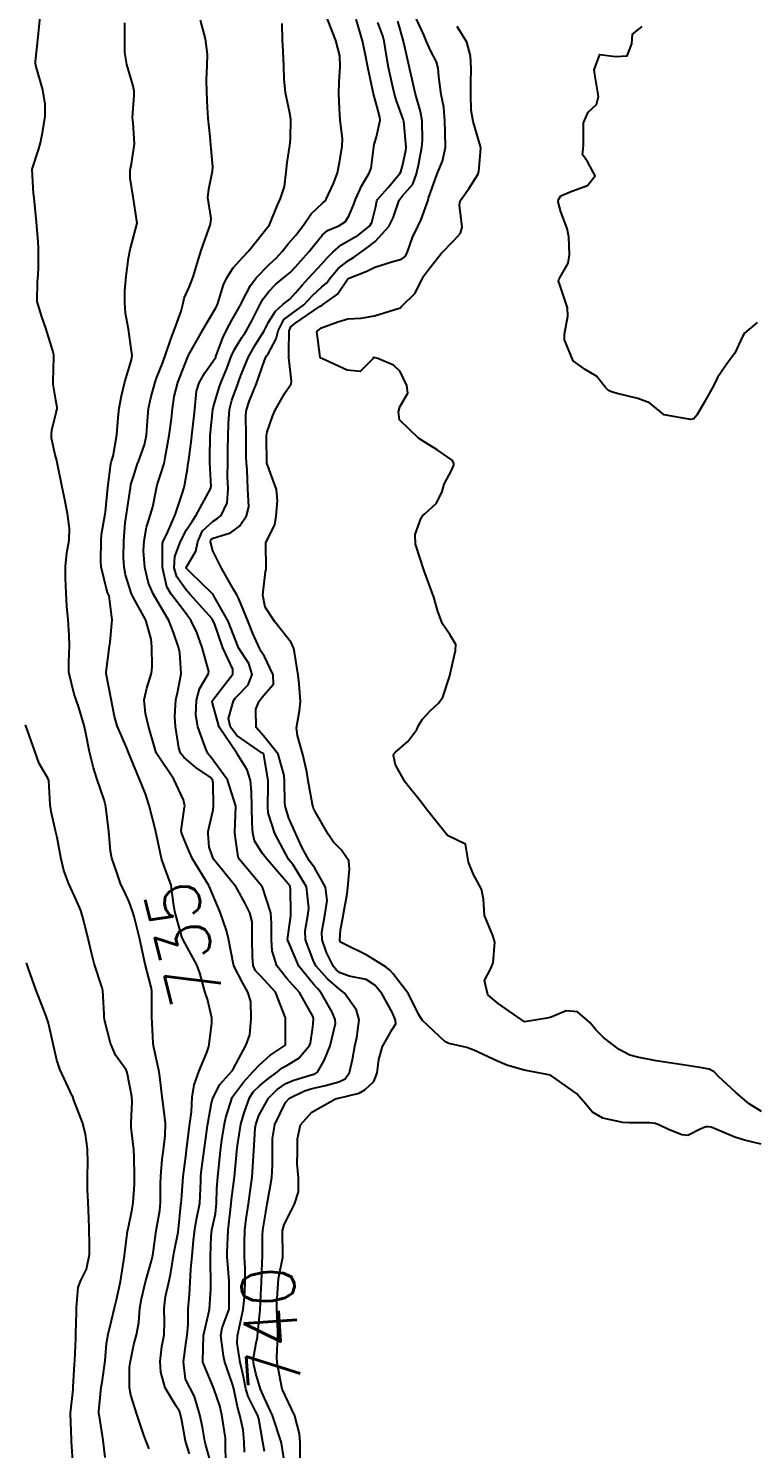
# Model space of a CAD drawing. Header units: metres. Extents: x 298520 to 308411, y 7433745 to 7450750.
# Drawn here: x 305251.9 to 305306.9, y 7436893.1 to 7437000.4 of the extents above; entities that cross this region are included whole.
import ezdxf
from ezdxf.enums import TextEntityAlignment as Align

# ---------------------------------------------------------------- set-up
doc = ezdxf.new("R2010")
doc.units = ezdxf.units.M
doc.header["$LTSCALE"] = 10
for name, color, linetype in [('Cotas', 45, 'Continuous'), ('Curvas de Nivel 1m', 11, 'Continuous'), ('Curvas de Nivel 5m', 15, 'Continuous')]:
    doc.layers.add(name, color=color, linetype=linetype)
doc.styles.add('Style-STANDARD', font='STANDARD.shx')

msp = doc.modelspace()

# ---------------------------------------------------------------- linework, layer by layer
at = {"layer": 'Curvas de Nivel 1m', "flags": 128}
for points, elevation in [([(305261, 7436893.04), (305260.74, 7436893.66), (305260.6, 7436894.07), (305260.07, 7436895.67), (305259.61, 7436897.11), (305259.51, 7436897.68), (305259.52, 7436899.22), (305259.58, 7436899.67), (305259.84, 7436900.92), (305260.03, 7436901.67), (305260.21, 7436902.58), (305260.3, 7436903.67), (305260.41, 7436904.39), (305260.73, 7436905.66), (305260.81, 7436906.01), (305261.17, 7436907.26), (305261.25, 7436907.58), (305261.27, 7436907.66), (305261.5, 7436909.35), (305261.55, 7436909.66), (305261.8, 7436911.06), (305261.85, 7436911.65), (305261.85, 7436913.04), (305261.87, 7436913.65), (305261.99, 7436914.93), (305262.08, 7436915.65), (305262.22, 7436916.71), (305262.24, 7436917.65), (305262.07, 7436918.89), (305261.97, 7436919.65), (305261.81, 7436921.18), (305261.73, 7436921.66), (305261.36, 7436923.39), (305261.3, 7436923.66), (305261.3, 7436923.73), (305261.2, 7436925.66), (305261.2, 7436925.86), (305261.19, 7436927.66), (305261.15, 7436927.93), (305260.69, 7436929.67), (305260.49, 7436930.62), (305260.27, 7436931.67), (305259.87, 7436933.29), (305259.75, 7436933.68), (305259.49, 7436934.39), (305259.07, 7436935.26), (305258.86, 7436935.69), (305258.52, 7436936.69), (305258.18, 7436937.7), (305258.07, 7436938.23), (305257.94, 7436939.7), (305257.72, 7436941.57), (305257.7, 7436941.71), (305257.68, 7436941.8), (305257.59, 7436942.09), (305257.05, 7436943.72), (305256.8, 7436944.53), (305256.49, 7436945.72), (305256.22, 7436947.15), (305256.08, 7436947.73), (305255.67, 7436949.09), (305255.45, 7436949.73), (305255.33, 7436950.08), (305254.93, 7436951.74), (305254.92, 7436952.53), (305254.98, 7436953.74), (305254.95, 7436954.52), (305254.87, 7436955.74), (305254.78, 7436956.72), (305254.72, 7436957.74), (305254.67, 7436958.85), (305254.66, 7436959.74), (305254.78, 7436960.77), (305254.94, 7436961.74), (305254.97, 7436962.61), (305254.83, 7436963.74), (305254.56, 7436965.04), (305254.41, 7436965.74), (305254.04, 7436967.6), (305254.01, 7436967.75), (305253.9, 7436968.18), (305253.6, 7436969.45), (305253.6, 7436969.75), (305253.64, 7436970.04), (305253.94, 7436971.29), (305254.03, 7436971.66), (305254.04, 7436971.75), (305253.95, 7436972.31), (305253.74, 7436973.53), (305253.73, 7436973.75), (305253.8, 7436975.57), (305253.79, 7436975.75), (305253.71, 7436976.03), (305253.18, 7436977.76), (305252.87, 7436978.62), (305252.54, 7436979.77), (305252.55, 7436981.28), (305252.61, 7436981.77), (305252.64, 7436982.34), (305252.64, 7436983.77), (305252.61, 7436984.3), (305252.47, 7436985.77), (305252.3, 7436987.6), (305252.28, 7436987.78), (305252.26, 7436987.91), (305252.15, 7436989.78), (305252.65, 7436991.3), (305252.77, 7436991.77), (305252.94, 7436992.51), (305253.14, 7436993.77), (305253.13, 7436994.68), (305252.95, 7436995.77), (305252.42, 7436997.6), (305252.39, 7436997.78), (305252.39, 7436997.92), (305252.61, 7436999.77), (305252.76, 7437001.31)], 734), ([(305265.77, 7436891.6), (305265.29, 7436893.32), (305265.22, 7436893.61), (305265.02, 7436894.69), (305264.83, 7436895.61), (305264.42, 7436896.99), (305264.09, 7436897.62), (305263.75, 7436898.32), (305263.59, 7436899.63), (305263.76, 7436900.96), (305263.88, 7436901.63), (305263.94, 7436902.45), (305263.95, 7436903.63), (305264.04, 7436904.72), (305264.11, 7436905.63), (305264.16, 7436906.62), (305264.24, 7436907.62), (305264.35, 7436908.79), (305264.44, 7436909.62), (305264.56, 7436910.26), (305264.84, 7436911.62), (305264.9, 7436913.27), (305264.91, 7436913.62), (305264.94, 7436913.92), (305265.16, 7436915.61), (305265.28, 7436916.53), (305265.41, 7436917.49), (305265.43, 7436917.61), (305265.72, 7436919.19), (305265.83, 7436919.6), (305266.34, 7436920.59), (305267.25, 7436921.59), (305267.29, 7436921.64), (305267.34, 7436921.75), (305268.34, 7436923.58), (305268.61, 7436924.34), (305268.72, 7436925.57), (305268.69, 7436926.85), (305268.46, 7436927.57), (305268.07, 7436928.23), (305267.43, 7436929.49), (305267.39, 7436929.59), (305267.37, 7436929.66), (305267, 7436931.59), (305266.84, 7436932.22), (305266.37, 7436933.6), (305265.54, 7436935.57), (305265.52, 7436935.61), (305265.5, 7436935.63), (305264.28, 7436937.63), (305264.05, 7436938.14), (305263.55, 7436939.36), (305263.44, 7436939.64), (305263.42, 7436939.78), (305263.57, 7436940.85), (305263.68, 7436941.54), (305263.69, 7436941.64), (305263.68, 7436941.74), (305263.59, 7436942.09), (305262.87, 7436943.65), (305261.62, 7436945.49), (305261.53, 7436945.66), (305261.47, 7436945.82), (305260.94, 7436947.67), (305260.71, 7436948.63), (305260.63, 7436949.67), (305260.83, 7436950.53), (305261.18, 7436951.67), (305261.23, 7436952.15), (305261.19, 7436953.67), (305261.15, 7436954.24), (305260.75, 7436955.67), (305259.77, 7436957.47), (305259.66, 7436957.68), (305259.21, 7436959.11), (305259.1, 7436959.69), (305259.06, 7436960.43), (305259.09, 7436961.69), (305259.19, 7436963.05), (305259.28, 7436963.69), (305259.54, 7436965.36), (305259.58, 7436965.68), (305259.62, 7436965.93), (305259.88, 7436966.78), (305260.1, 7436967.46), (305260.18, 7436967.68), (305260.65, 7436968.93), (305260.8, 7436969.67), (305260.87, 7436970.73), (305260.95, 7436971.67), (305261.13, 7436972.49), (305261.45, 7436973.67), (305261.58, 7436974.05), (305261.98, 7436975.04), (305262.2, 7436975.66), (305262.66, 7436976.99), (305262.92, 7436977.65), (305263.43, 7436979.05), (305263.56, 7436979.64), (305263.65, 7436980.02), (305264.05, 7436980.9), (305264.26, 7436981.43), (305264.32, 7436981.63), (305264.73, 7436982.97), (305264.94, 7436983.62), (305265.23, 7436984.48), (305265.64, 7436985.61), (305265.68, 7436986.05), (305265.44, 7436987.62), (305265.51, 7436988.25), (305265.8, 7436989.61), (305265.82, 7436989.96), (305265.66, 7436991.62), (305265.6, 7436992.21), (305265.45, 7436993.62), (305265.4, 7436994.43), (305265.35, 7436995.62), (305265.33, 7436996.53), (305265.38, 7436997.62), (305265.42, 7436998.46), (305265.25, 7436999.62), (305264.88, 7437001.04)], 736), ([(305268.2, 7436892.78), (305268.18, 7436893.57), (305268.1, 7436894.49), (305267.86, 7436895.58), (305267.68, 7436896.22), (305267.39, 7436897.58), (305267.32, 7436897.85), (305267.06, 7436898.65), (305266.71, 7436899.59), (305266.61, 7436900.07), (305266.43, 7436901.6), (305266.51, 7436902.2), (305267.04, 7436903.59), (305267.05, 7436903.66), (305267.04, 7436905.59), (305267.04, 7436905.71), (305266.9, 7436907.59), (305266.89, 7436907.88), (305266.97, 7436909.59), (305266.99, 7436909.8), (305267.19, 7436911.59), (305267.19, 7436911.62), (305267.23, 7436911.89), (305267.44, 7436913.59), (305267.61, 7436915.24), (305267.64, 7436915.58), (305267.67, 7436915.98), (305267.94, 7436917.58), (305268.18, 7436918.45), (305268.58, 7436919.57), (305268.86, 7436920.02), (305269.33, 7436920.48), (305269.92, 7436920.97), (305270.7, 7436921.55), (305271.06, 7436921.83), (305271.35, 7436922), (305272.31, 7436922.57), (305273.12, 7436923.52), (305273.19, 7436923.7), (305273.38, 7436924.92), (305273.42, 7436925.52), (305273.39, 7436925.69), (305272.37, 7436927.53), (305271.42, 7436928.6), (305270.65, 7436929.55), (305270.31, 7436930.69), (305270.25, 7436931.55), (305270.26, 7436932.76), (305270.2, 7436933.55), (305269.56, 7436935.5), (305269.54, 7436935.56), (305269.5, 7436935.61), (305267.82, 7436937.59), (305267.73, 7436937.78), (305267.55, 7436939.03), (305267.48, 7436939.59), (305267.48, 7436939.66), (305267.55, 7436941.59), (305267.55, 7436941.62), (305266.92, 7436943.6), (305265.62, 7436945.41), (305265.52, 7436945.51), (305265.43, 7436945.61), (305265.28, 7436945.96), (305264.67, 7436947.62), (305264.52, 7436948.49), (305264.57, 7436949.63), (305264.81, 7436950.49), (305265.47, 7436951.61), (305265.51, 7436951.81), (305265, 7436953.62), (305264.61, 7436954.74), (305264.18, 7436955.63), (305263.75, 7436956.23), (305262.65, 7436957.65), (305262.34, 7436958.21), (305262, 7436959.66), (305262.01, 7436961.47), (305262.06, 7436961.66), (305262.31, 7436962.14), (305262.96, 7436963.64), (305263.53, 7436965.31), (305263.62, 7436965.63), (305263.66, 7436965.84), (305263.89, 7436967.11), (305263.95, 7436967.57), (305263.96, 7436967.63), (305264.19, 7436969.35), (305264.22, 7436969.63), (305264.4, 7436971.16), (305264.44, 7436971.63), (305264.59, 7436972.99), (305264.78, 7436973.62), (305265.2, 7436974.38), (305265.98, 7436975.49), (305266.03, 7436975.57), (305266.04, 7436975.61), (305266.58, 7436977.03), (305266.85, 7436977.6), (305267.25, 7436978.37), (305267.95, 7436979.59), (305267.98, 7436979.64), (305268.04, 7436979.76), (305268.65, 7436980.98), (305269.08, 7436981.57), (305270.07, 7436982.56), (305270.59, 7436983.04), (305271.06, 7436983.55), (305271.51, 7436984.12), (305272.1, 7436984.78), (305272.66, 7436985.53), (305273.25, 7436986.39), (305274.13, 7436987.23), (305274.29, 7436987.35), (305274.39, 7436987.51), (305274.95, 7436988.7), (305275.24, 7436989.5), (305275.39, 7436990.28), (305275.6, 7436991.5), (305275.62, 7436992.07), (305275.45, 7436993.5), (305275.38, 7436994.33), (305275.35, 7436995.5), (305275.36, 7436996.37), (305275.45, 7436997.5), (305275.42, 7436998.34), (305275.11, 7436999.5), (305274.37, 7437001.43)], 738), ([(305269.71, 7436892.84), (305269.6, 7436893.55), (305269.29, 7436895.3), (305269.21, 7436895.56), (305269.04, 7436895.89), (305268.48, 7436897), (305268.31, 7436897.57), (305268.1, 7436898.61), (305267.88, 7436899.58), (305267.66, 7436901.02), (305267.67, 7436901.58), (305267.82, 7436902.29), (305268.11, 7436903.58), (305268.22, 7436904.49), (305268.26, 7436905.57), (305268.26, 7436906.67), (305268.22, 7436907.57), (305268.2, 7436908.59), (305268.24, 7436909.57), (305268.34, 7436910.44), (305268.51, 7436911.57), (305268.72, 7436913.05), (305268.79, 7436913.57), (305268.82, 7436913.99), (305268.91, 7436915.57), (305269.01, 7436917.28), (305269.06, 7436917.56), (305269.3, 7436918.23), (305270.03, 7436919.55), (305270.67, 7436920.2), (305271.33, 7436920.65), (305271.94, 7436920.92), (305273.34, 7436921.33), (305273.49, 7436921.37), (305273.74, 7436921.51), (305274.23, 7436922.39), (305274.68, 7436923.5), (305275.08, 7436925.2), (305275.06, 7436925.49), (305274.85, 7436926.04), (305274.01, 7436927.51), (305273.74, 7436927.84), (305273.42, 7436928.16), (305272.31, 7436929.53), (305271.46, 7436931.54), (305271.7, 7436933.32), (305271.71, 7436933.54), (305271.68, 7436935.36), (305271.65, 7436935.54), (305271.51, 7436935.75), (305269.94, 7436937.56), (305269.54, 7436938.06), (305268.96, 7436938.99), (305268.83, 7436939.57), (305268.79, 7436940.34), (305268.75, 7436941.57), (305268.74, 7436942.71), (305268.67, 7436943.57), (305268.41, 7436944.38), (305267.65, 7436945.59), (305267.62, 7436945.62), (305266.29, 7436947.6), (305265.77, 7436949.51), (305265.79, 7436949.61), (305266.61, 7436950.68), (305267.33, 7436951.59), (305267.33, 7436951.97), (305266.58, 7436953.6), (305265.93, 7436955.42), (305265.85, 7436955.61), (305265.75, 7436955.78), (305264.1, 7436957.63), (305263.78, 7436957.99), (305263.1, 7436958.95), (305262.89, 7436959.64), (305262.95, 7436960.49), (305263.37, 7436961.64), (305263.83, 7436962.52), (305264.27, 7436963.2), (305264.56, 7436963.62), (305265.01, 7436964.46), (305265.64, 7436965.61), (305265.68, 7436965.79), (305265.59, 7436967.61), (305265.58, 7436967.93), (305265.62, 7436969.61), (305265.64, 7436969.89), (305265.82, 7436971.61), (305265.84, 7436971.72), (305265.95, 7436972.09), (305266.29, 7436973.27), (305266.42, 7436973.61), (305266.88, 7436974.7), (305267.2, 7436975.6), (305267.44, 7436976.15), (305268, 7436977.04), (305268.23, 7436977.37), (305268.36, 7436977.58), (305268.76, 7436978.32), (305269.4, 7436979.57), (305269.63, 7436979.97), (305270.05, 7436980.52), (305270.56, 7436981.05), (305271.15, 7436981.55), (305271.65, 7436981.96), (305272.07, 7436982.38), (305273.07, 7436983.53), (305274.1, 7436984.82), (305274.48, 7436985.13), (305275.34, 7436985.5), (305275.82, 7436985.78), (305276.11, 7436986.23), (305276.47, 7436987.14), (305276.59, 7436987.49), (305277.07, 7436988.55), (305277.64, 7436989.48), (305277.79, 7436989.85), (305277.99, 7436991.47), (305278.02, 7436991.64), (305278.19, 7436992.21), (305278.47, 7436993.47), (305278.45, 7436993.71), (305278.21, 7436994.56), (305277.96, 7436995.47), (305277.89, 7436995.81), (305277.54, 7436997.48), (305277.36, 7436998.38), (305277.12, 7436999.48), (305276.65, 7437001.12)], 739), ([(305272.42, 7436892.1), (305272.43, 7436893.53), (305272.37, 7436894.17), (305272.02, 7436895.53), (305271.05, 7436897.54), (305270.68, 7436899.54), (305270.66, 7436899.96), (305270.73, 7436901.54), (305270.72, 7436901.93), (305270.65, 7436903.54), (305270.65, 7436904.02), (305270.75, 7436905.54), (305270.79, 7436905.91), (305271.11, 7436907.54), (305271.11, 7436907.6), (305271.09, 7436909.54), (305271.1, 7436909.63), (305271.2, 7436909.99), (305271.73, 7436911.02), (305271.99, 7436911.53), (305272.28, 7436912.48), (305272.28, 7436913.53), (305272.2, 7436914.59), (305272.22, 7436915.53), (305272.22, 7436916.47), (305272.44, 7436917.53), (305273.3, 7436918.49), (305275.08, 7436919.49), (305275.27, 7436919.54), (305275.31, 7436919.55), (305276.87, 7436919.92), (305277.32, 7436920.17), (305277.99, 7436920.81), (305278.25, 7436921.46), (305278.37, 7436922.47), (305278.65, 7436923.45), (305279.38, 7436924.74), (305279.65, 7436925.17), (305279.62, 7436925.44), (305279.39, 7436926.01), (305278.59, 7436927.45), (305278.06, 7436928.1), (305277.42, 7436928.53), (305276.13, 7436928.78), (305275.43, 7436929.02), (305275.16, 7436929.22), (305274.95, 7436929.5), (305274.41, 7436930.55), (305274.07, 7436931.51), (305274.06, 7436932.1), (305274.31, 7436933.51), (305274.46, 7436934.48), (305274.33, 7436935.51), (305273.52, 7436936.93), (305273.1, 7436937.52), (305272.54, 7436938.53), (305272.1, 7436939.53), (305271.57, 7436940.71), (305271.3, 7436941.54), (305271.27, 7436941.86), (305271.24, 7436943.54), (305271.21, 7436943.94), (305270.76, 7436945.55), (305269.64, 7436946.93), (305269.09, 7436947.57), (305269.06, 7436948.96), (305269.32, 7436949.57), (305269.47, 7436949.77), (305269.68, 7436950), (305270.39, 7436950.85), (305270.38, 7436951.55), (305269.72, 7436952.93), (305269.48, 7436953.32), (305269.34, 7436953.57), (305268.84, 7436954.68), (305268.49, 7436955.58), (305267.77, 7436957.3), (305267.62, 7436957.59), (305267.4, 7436957.97), (305266.48, 7436959.6), (305265.81, 7436960.91), (305265.63, 7436961.61), (305265.67, 7436961.76), (305265.83, 7436961.87), (305267.14, 7436962.29), (305267.83, 7436962.78), (305268.37, 7436963.58), (305268.53, 7436964.26), (305268.46, 7436965.58), (305268.42, 7436967.05), (305268.37, 7436967.58), (305268.34, 7436968.03), (305268.33, 7436969.58), (305268.31, 7436971.21), (305268.36, 7436971.58), (305268.57, 7436972.2), (305269.11, 7436973.57), (305269.73, 7436975.31), (305269.83, 7436975.56), (305269.88, 7436975.66), (305269.99, 7436975.81), (305270.61, 7436976.95), (305270.76, 7436977.55), (305271.17, 7436978.4), (305272.03, 7436979.04), (305272.69, 7436979.53), (305273.34, 7436980.22), (305274.05, 7436980.87), (305274.4, 7436981.16), (305274.67, 7436981.5), (305275.3, 7436982.27), (305276.08, 7436982.87), (305276.46, 7436983.1), (305276.99, 7436983.48), (305277.63, 7436983.94), (305278.09, 7436984.31), (305279.13, 7436985.45), (305279.46, 7436986.1), (305279.91, 7436987.44), (305280.14, 7436987.73), (305280.94, 7436988.63), (305281.22, 7436989.43), (305281.38, 7436990.21), (305281.62, 7436991.43), (305281.67, 7436991.94), (305281.64, 7436993.43), (305281.52, 7436994.12), (305281.14, 7436995.43), (305280.8, 7436996.88), (305280.68, 7436997.44), (305280.27, 7436999.23), (305280.24, 7436999.4), (305280.23, 7436999.44), (305279.81, 7437000.96)], 741), ([(305307.28, 7436916.08), (305306.03, 7436916.38), (305305.28, 7436916.59), (305303.99, 7436917.15), (305303.5, 7436917.36), (305303.3, 7436917.39), (305303.09, 7436917.37), (305302.61, 7436917.17), (305301.73, 7436916.73), (305301.29, 7436916.77), (305300.22, 7436917.2), (305299.59, 7436917.5), (305299.3, 7436917.63), (305298.83, 7436917.69), (305297.3, 7436917.68), (305296.81, 7436917.72), (305295.3, 7436918.04), (305294.52, 7436918.48), (305293.86, 7436919.27), (305293.32, 7436919.89), (305291.34, 7436921.3), (305289.35, 7436921.67), (305288.05, 7436922.04), (305287.35, 7436922.34), (305285.55, 7436923.18), (305285.36, 7436923.26), (305285.28, 7436923.29), (305285.02, 7436923.38), (305283.66, 7436923.69), (305283.37, 7436923.84), (305281.67, 7436925.42), (305281.39, 7436925.85), (305280.6, 7436927.43), (305279.43, 7436928.98), (305279.21, 7436929.22), (305278.92, 7436929.45), (305277.45, 7436930.35), (305275.73, 7436931.21), (305275.46, 7436931.35), (305275.41, 7436931.49), (305275.47, 7436932.28), (305275.66, 7436933.31), (305275.69, 7436933.49), (305275.98, 7436935), (305276.02, 7436935.48), (305276.15, 7436936.85), (305276.11, 7436937.48), (305275.54, 7436938.3), (305274.94, 7436938.89), (305274.53, 7436939.51), (305273.58, 7436941.18), (305273.41, 7436941.52), (305273.34, 7436941.76), (305273.03, 7436943.53), (305272.92, 7436944.22), (305272.62, 7436945.53), (305272.21, 7436946.97), (305272.15, 7436947.54), (305272.37, 7436948.83), (305272.44, 7436949.53), (305272.35, 7436950.87), (305272.26, 7436951.53), (305272, 7436953.26), (305271.93, 7436953.54), (305271.73, 7436953.99), (305270.51, 7436955.55), (305269.76, 7436956.67), (305269.59, 7436957.56), (305269.79, 7436959.37), (305269.84, 7436959.52), (305269.84, 7436959.56), (305269.82, 7436961.56), (305270.49, 7436962.9), (305270.6, 7436963.55), (305270.71, 7436964.7), (305270.63, 7436965.55), (305269.89, 7436967.56), (305269.87, 7436969.51), (305269.87, 7436969.56), (305269.87, 7436969.61), (305269.92, 7436969.92), (305270.35, 7436971.14), (305270.52, 7436971.55), (305271.26, 7436972.85), (305271.74, 7436973.54), (305271.76, 7436973.74), (305271.55, 7436975.54), (305271.55, 7436975.98), (305271.59, 7436977.54), (305271.71, 7436977.85), (305272.02, 7436978.11), (305273.94, 7436979.42), (305274.03, 7436979.47), (305274.06, 7436979.49), (305274.11, 7436979.51), (305275.23, 7436980.32), (305276.03, 7436981.49), (305276.04, 7436981.51), (305276.06, 7436981.52), (305277.47, 7436982.07), (305278.07, 7436982.36), (305279.42, 7436982.8), (305280.08, 7436982.96), (305280.35, 7436983.16), (305280.5, 7436983.44), (305280.92, 7436984.61), (305281.31, 7436985.43), (305281.56, 7436985.97), (305282.1, 7436987.42), (305282.1, 7436987.45), (305282.13, 7436987.58), (305282.77, 7436989.41), (305283.19, 7436990.38), (305283.41, 7436991.4), (305283.39, 7436992.59), (305283.37, 7436993.4), (305283.27, 7436994.46), (305283.08, 7436995.41), (305282.9, 7436996.76), (305282.85, 7436997.41), (305282.73, 7436997.89), (305282.27, 7436998.74), (305281.97, 7436999.42), (305281.78, 7436999.92), (305281.06, 7437001.43)], 742), ([(305266.79, 7436891.78), (305266.77, 7436893.59), (305266.76, 7436893.84), (305266.49, 7436895.6), (305266.33, 7436896.3), (305265.89, 7436897.6), (305265.07, 7436899.53), (305265.05, 7436899.59), (305265.04, 7436899.61), (305265.05, 7436899.64), (305265.1, 7436901.61), (305265.48, 7436903.24), (305265.55, 7436903.61), (305265.65, 7436905.1), (305265.65, 7436905.61), (305265.64, 7436907.13), (305265.64, 7436907.61), (305265.68, 7436909.12), (305265.74, 7436909.6), (305266.01, 7436910.81), (305266.09, 7436911.6), (305266.12, 7436912.72), (305266.18, 7436913.6), (305266.29, 7436914.57), (305266.4, 7436915.6), (305266.5, 7436916.38), (305266.69, 7436917.6), (305266.8, 7436918.1), (305267.27, 7436919.59), (305267.29, 7436919.62), (305267.31, 7436919.66), (305268.14, 7436920.77), (305268.87, 7436921.57), (305269.35, 7436922.06), (305270.13, 7436922.77), (305271.27, 7436923.54), (305271.31, 7436923.59), (305271.31, 7436925.54), (305271.3, 7436925.62), (305270.56, 7436927.55), (305269.43, 7436928.8), (305269.05, 7436929.18), (305268.87, 7436929.57), (305268.8, 7436930.22), (305268.79, 7436931.57), (305268.79, 7436932.88), (305268.62, 7436933.57), (305268.24, 7436934.32), (305267.52, 7436935.59), (305267.5, 7436935.61), (305265.86, 7436937.61), (305265.54, 7436938.52), (305265.46, 7436939.52), (305265.45, 7436939.61), (305265.45, 7436939.71), (305265.56, 7436940.15), (305265.84, 7436941.35), (305265.87, 7436941.61), (305265.85, 7436943.35), (305265.78, 7436943.61), (305265.6, 7436943.81), (305264.53, 7436944.54), (305263.62, 7436945.32), (305263.38, 7436945.64), (305263.25, 7436946.03), (305262.99, 7436947.65), (305262.93, 7436948.38), (305263.02, 7436949.65), (305263.14, 7436950.18), (305263.41, 7436951.63), (305263.32, 7436953.24), (305263.21, 7436953.64), (305262.85, 7436954.76), (305262.49, 7436955.65), (305261.76, 7436956.88), (305261.29, 7436957.66), (305260.96, 7436958.49), (305260.66, 7436959.67), (305260.56, 7436960.92), (305260.61, 7436961.67), (305260.79, 7436962.72), (305261.11, 7436963.67), (305261.27, 7436964.24), (305261.54, 7436965.66), (305261.61, 7436965.92), (305261.88, 7436966.75), (305262.1, 7436967.45), (305262.15, 7436967.66), (305262.2, 7436967.96), (305262.52, 7436969.65), (305262.69, 7436970.89), (305262.77, 7436971.65), (305262.9, 7436972.59), (305263.17, 7436973.64), (305263.93, 7436975.58), (305263.95, 7436975.63), (305263.96, 7436975.65), (305263.98, 7436975.71), (305264.68, 7436976.94), (305265.06, 7436977.62), (305265.4, 7436978.24), (305266.03, 7436979.3), (305266.14, 7436979.5), (305266.18, 7436979.61), (305266.62, 7436981.03), (305266.89, 7436981.6), (305267.35, 7436982.31), (305268.08, 7436983.12), (305268.51, 7436983.58), (305270.1, 7436985.56), (305270.67, 7436987.01), (305270.92, 7436987.55), (305271.22, 7436988.47), (305271.36, 7436989.55), (305271.43, 7436990.28), (305271.64, 7436991.55), (305271.68, 7436992.05), (305271.7, 7436993.55), (305271.62, 7436994.13), (305271.31, 7436995.55), (305271.2, 7436996.59), (305271.17, 7436997.55), (305271.13, 7436998.69), (305271.09, 7436999.55), (305271.06, 7437000.78)], 737), ([(305307.31, 7436918.54), (305306.38, 7436919.12), (305305.33, 7436920.01), (305304.09, 7436921.15), (305303.73, 7436921.54), (305303.35, 7436921.73), (305302.65, 7436921.87), (305301.35, 7436922.06), (305300.36, 7436922.21), (305299.35, 7436922.38), (305297.93, 7436922.65), (305297.36, 7436922.81), (305296.54, 7436923.24), (305295.37, 7436924.11), (305294.81, 7436924.69), (305294.33, 7436925.27), (305293.39, 7436926.08), (305292.53, 7436926.15), (305291.39, 7436925.68), (305291.1, 7436925.59), (305289.38, 7436925.32), (305287.4, 7436926.7), (305286.61, 7436927.36), (305286.35, 7436928.44), (305286.83, 7436929.36), (305287.02, 7436929.78), (305287.13, 7436931.35), (305286.99, 7436931.84), (305286.37, 7436933.36), (305286.27, 7436934.59), (305286.14, 7436935.36), (305285.52, 7436936.46), (305285.16, 7436937.38), (305284.93, 7436938.76), (305283.55, 7436939.4), (305281.94, 7436941.42), (305281.59, 7436941.9), (305280.37, 7436943.43), (305279.62, 7436944.74), (305279.5, 7436945.32), (305279.48, 7436945.44), (305279.49, 7436945.58), (305279.63, 7436945.7), (305280.55, 7436946.52), (305281.23, 7436947.42), (305281.37, 7436947.71), (305281.66, 7436948.2), (305282.24, 7436948.84), (305282.87, 7436949.41), (305283.21, 7436949.87), (305283.7, 7436951.4), (305284.16, 7436953.39), (305284.19, 7436953.85), (305283.73, 7436954.61), (305283.19, 7436955.41), (305282.83, 7436956.34), (305282.52, 7436957.41), (305281.79, 7436959.42), (305281.14, 7436961.43), (305281.11, 7436962.15), (305281.57, 7436963.42), (305281.68, 7436963.58), (305281.85, 7436963.71), (305282.74, 7436964.52), (305283.16, 7436965.41), (305283.32, 7436965.95), (305283.89, 7436967.05), (305284, 7436967.29), (305284.05, 7436967.4), (305284.04, 7436967.55), (305283.9, 7436967.77), (305282.77, 7436968.55), (305281.91, 7436969.08), (305281.36, 7436969.43), (305279.93, 7436970.83), (305279.86, 7436971.44), (305279.95, 7436971.8), (305280.55, 7436972.84), (305280.48, 7436973.43), (305279.97, 7436974.47), (305279.48, 7436974.95), (305278.3, 7436975.47), (305277.98, 7436975.53), (305277.95, 7436975.51), (305277.93, 7436975.47), (305276.96, 7436974.49), (305275.97, 7436974.59), (305274.05, 7436975.45), (305273.98, 7436975.48), (305273.96, 7436975.49), (305273.95, 7436975.51), (305273.94, 7436975.56), (305273.68, 7436977.51), (305274.02, 7436977.78), (305275.27, 7436978.24), (305276.02, 7436978.45), (305277.01, 7436978.5), (305278.03, 7436978.68), (305279.84, 7436979.25), (305280.03, 7436979.29), (305280.09, 7436979.38), (305280.14, 7436979.44), (305281.09, 7436980.38), (305281.62, 7436981.42), (305281.78, 7436981.71), (305282.07, 7436982.11), (305283.09, 7436983.4), (305284.09, 7436984.43), (305284.55, 7436984.93), (305284.66, 7436985.38), (305284.46, 7436987.06), (305284.53, 7436987.39), (305285.19, 7436988.33), (305285.86, 7436989.37), (305285.93, 7436989.6), (305286.08, 7436991.37), (305286.06, 7436991.49), (305285.49, 7436993.38), (305285.36, 7436994.23), (305285.32, 7436995.38), (305285.33, 7436996.28), (305285.35, 7436997.38), (305285.3, 7436998.34), (305285.02, 7436999.38), (305284.28, 7437000.56)], 743), ([(305306.98, 7436978.17), (305306.02, 7436977.38), (305305.87, 7436977.13), (305305.28, 7436975.86), (305304.77, 7436975.15), (305303.97, 7436974.02), (305303.69, 7436973.44), (305303.56, 7436973.16), (305302.98, 7436972.14), (305302.41, 7436971.18), (305302.2, 7436970.91), (305301.94, 7436970.85), (305299.94, 7436971.2), (305298.84, 7436972.1), (305297.95, 7436972.44), (305296.39, 7436972.81), (305295.96, 7436972.93), (305295.74, 7436973.03), (305295.52, 7436973.26), (305294.84, 7436974.13), (305293.98, 7436974.63), (305293.07, 7436975.29), (305292.42, 7436976.88), (305292.42, 7436977.3), (305292.66, 7436978.66), (305292.64, 7436979.29), (305292.06, 7436981.02), (305291.96, 7436981.3), (305291.97, 7436981.4), (305292.07, 7436981.62), (305292.69, 7436982.68), (305292.79, 7436983.29), (305292.74, 7436984.65), (305292.62, 7436985.29), (305292.12, 7436986.56), (305291.94, 7436987.3), (305291.95, 7436987.48), (305292.14, 7436987.76), (305292.97, 7436988.12), (305294.15, 7436988.54), (305294.72, 7436989.26), (305294.16, 7436990.3), (305293.77, 7436990.88), (305293.81, 7436991.28), (305293.84, 7436991.62), (305293.85, 7436993.28), (305294.21, 7436994.07), (305294.83, 7436994.65), (305294.97, 7436995.26), (305294.73, 7436996.78), (305294.65, 7436997.27), (305295.08, 7436998.44), (305296.26, 7436998.29), (305297.15, 7436998.35), (305297.49, 7436999.24), (305297.54, 7436999.98), (305298.29, 7437000.55)], 744), ([(305257.68, 7436892.39), (305257.53, 7436893.7), (305257.24, 7436895.49), (305257.2, 7436895.71), (305257.19, 7436895.86), (305257.38, 7436897.71), (305257.44, 7436898.08), (305257.66, 7436899.7), (305257.78, 7436901.01), (305257.9, 7436901.7), (305258.16, 7436902.74), (305258.38, 7436903.69), (305258.52, 7436904.3), (305258.82, 7436905.69), (305259.12, 7436907.63), (305259.13, 7436907.68), (305259.18, 7436908.07), (305259.37, 7436909.5), (305259.4, 7436909.68), (305259.72, 7436911.17), (305259.8, 7436911.67), (305259.88, 7436913.03), (305259.88, 7436913.67), (305259.86, 7436915.08), (305259.83, 7436915.67), (305259.63, 7436917.33), (305259.63, 7436917.68), (305259.72, 7436919.26), (305259.68, 7436919.68), (305259.34, 7436921.49), (305259.27, 7436921.68), (305258.46, 7436922.8), (305258.08, 7436923.7), (305257.63, 7436925.46), (305257.6, 7436925.71), (305257.59, 7436925.9), (305257.49, 7436927.71), (305257.47, 7436927.77), (305257.42, 7436927.96), (305256.85, 7436929.72), (305256.63, 7436930.53), (305256.37, 7436931.72), (305255.99, 7436933.21), (305255.82, 7436933.73), (305255.49, 7436934.5), (305254.92, 7436935.74), (305254.55, 7436936.77), (305254.33, 7436937.74), (305254.04, 7436939.25), (305253.92, 7436939.75), (305253.58, 7436941.23), (305253.5, 7436941.75), (305253.4, 7436943.55), (305253.33, 7436943.75), (305252.69, 7436944.84), (305252.34, 7436945.77), (305251.65, 7436947.78)], 733), ([(305255.24, 7436891.73), (305255.13, 7436893.6), (305255.12, 7436893.73), (305255.06, 7436895.71), (305255.05, 7436895.73), (305255.25, 7436897.53), (305255.26, 7436897.73), (305255.35, 7436899.44), (305255.37, 7436899.73), (305255.45, 7436901.37), (305255.46, 7436901.73), (305255.49, 7436903.36), (305255.51, 7436903.73), (305255.63, 7436905.24), (305255.81, 7436905.72), (305256.27, 7436906.62), (305256.48, 7436907.72), (305256.48, 7436908.41), (305256.45, 7436909.72), (305256.44, 7436910.48), (305256.38, 7436911.72), (305256.34, 7436912.61), (305256.34, 7436913.72), (305256.35, 7436914.62), (305256.33, 7436915.72), (305256.18, 7436916.82), (305255.95, 7436917.72), (305255.31, 7436919.41), (305255.22, 7436919.64), (305255.17, 7436919.73), (305255.06, 7436919.99), (305254.25, 7436921.75), (305254.01, 7436922.41), (305253.7, 7436923.75), (305253.38, 7436925.21), (305253.21, 7436925.76), (305253.08, 7436926.08), (305252.42, 7436927.77), (305251.88, 7436929.32), (305251.72, 7436929.78)], 732)]:
    msp.add_lwpolyline(points, dxfattribs=dict(at, elevation=elevation))
at = {"layer": 'Curvas de Nivel 5m', "flags": 128}
for points, elevation in [([(305264.04, 7436892.67), (305263.75, 7436893.63), (305263.47, 7436895.19), (305263.38, 7436895.63), (305263.29, 7436895.89), (305263.04, 7436896.27), (305262.2, 7436897.65), (305261.89, 7436898.83), (305261.84, 7436899.65), (305261.96, 7436900.78), (305262.14, 7436901.65), (305262.15, 7436902.61), (305262.12, 7436903.65), (305262.23, 7436904.55), (305262.49, 7436905.65), (305262.6, 7436906.21), (305262.84, 7436907.64), (305262.89, 7436907.93), (305263.19, 7436909.41), (305263.22, 7436909.64), (305263.4, 7436911.46), (305263.42, 7436911.64), (305263.44, 7436911.85), (305263.58, 7436913.64), (305263.76, 7436915.14), (305263.82, 7436915.63), (305263.9, 7436916.26), (305264.08, 7436917.63), (305264.2, 7436918.52), (305264.26, 7436919.63), (305264.39, 7436920.56), (305264.78, 7436921.62), (305265.36, 7436923), (305265.51, 7436923.46), (305265.54, 7436923.61), (305265.74, 7436925.25), (305265.74, 7436925.61), (305265.41, 7436927.04), (305265.26, 7436927.47), (305265.21, 7436927.61), (305264.83, 7436929.02), (305264.6, 7436929.62), (305263.57, 7436931.53), (305263.51, 7436931.64), (305263.49, 7436931.67), (305263.46, 7436931.75), (305262.93, 7436933.65), (305262.84, 7436934.3), (305262.67, 7436935.65), (305262.17, 7436937.01), (305261.93, 7436937.66), (305261.55, 7436939.45), (305261.51, 7436939.66), (305261.5, 7436939.71), (305261.01, 7436941.67), (305260.71, 7436942.55), (305260.26, 7436943.67), (305259.62, 7436945.25), (305259.49, 7436945.55), (305259.44, 7436945.68), (305259.32, 7436946), (305258.59, 7436947.7), (305258.37, 7436948.41), (305258.12, 7436949.7), (305257.75, 7436951.66), (305257.75, 7436951.71), (305257.75, 7436951.76), (305257.99, 7436953.71), (305258.04, 7436954.02), (305258.21, 7436955.7), (305257.97, 7436957.51), (305257.87, 7436957.71), (305257.84, 7436957.78), (305257.78, 7436958.05), (305257.37, 7436959.71), (305257.34, 7436960.17), (305257.37, 7436961.71), (305257.39, 7436962.15), (305257.66, 7436963.71), (305257.69, 7436963.87), (305257.86, 7436965.71), (305258.1, 7436967.49), (305258.16, 7436967.71), (305258.28, 7436968.09), (305258.56, 7436969.7), (305258.65, 7436970.98), (305258.73, 7436971.7), (305258.91, 7436972.65), (305259.16, 7436973.69), (305259.65, 7436975.36), (305259.7, 7436975.68), (305259.67, 7436976.01), (305259.44, 7436977.69), (305259.22, 7436978.89), (305259.15, 7436979.69), (305259.17, 7436980.57), (305259.27, 7436981.69), (305259.43, 7436983.04), (305259.56, 7436983.69), (305260.1, 7436985.68), (305259.79, 7436987.69), (305259.56, 7436989.1), (305259.56, 7436989.69), (305259.67, 7436990.18), (305259.89, 7436991.68), (305259.78, 7436993.27), (305259.75, 7436993.69), (305259.86, 7436995.33), (305259.87, 7436995.69), (305259.77, 7436996.15), (305259.32, 7436997.69), (305259.16, 7436998.6), (305259.15, 7436999.7), (305259.15, 7437000.84)], 735), ([(305271.32, 7436891.54), (305271, 7436893.48), (305270.99, 7436893.54), (305270.99, 7436893.56), (305270.33, 7436895.55), (305269.73, 7436896.87), (305269.42, 7436897.56), (305269.06, 7436898.73), (305268.91, 7436899.41), (305268.88, 7436899.56), (305268.87, 7436899.77), (305269.1, 7436901.05), (305269.19, 7436901.48), (305269.2, 7436901.56), (305269.37, 7436903.3), (305269.39, 7436903.56), (305269.48, 7436905.22), (305269.5, 7436905.56), (305269.55, 7436907.18), (305269.56, 7436907.56), (305269.57, 7436909.18), (305269.59, 7436909.56), (305269.83, 7436910.94), (305269.93, 7436911.55), (305270.13, 7436912.66), (305270.27, 7436913.55), (305270.32, 7436914.48), (305270.32, 7436915.55), (305270.32, 7436916.51), (305270.51, 7436917.55), (305271.31, 7436919.23), (305271.62, 7436919.54), (305272.75, 7436920.1), (305273.32, 7436920.27), (305274.33, 7436920.5), (305275.33, 7436920.78), (305275.81, 7436921.01), (305276.14, 7436921.48), (305276.37, 7436922.46), (305276.55, 7436923.48), (305276.7, 7436924.14), (305276.88, 7436925.48), (305276.68, 7436926.19), (305275.77, 7436927.49), (305275.42, 7436927.77), (305274.48, 7436928.56), (305273.63, 7436929.52), (305273.44, 7436929.85), (305272.83, 7436931.53), (305272.79, 7436932.21), (305273.03, 7436933.52), (305273.08, 7436933.93), (305272.89, 7436935.53), (305271.88, 7436937.19), (305271.59, 7436937.54), (305271.53, 7436937.61), (305270.49, 7436939.55), (305270, 7436941.13), (305269.96, 7436941.56), (305270, 7436943.15), (305269.99, 7436943.56), (305269.67, 7436945.51), (305269.66, 7436945.56), (305269.62, 7436945.6), (305269.53, 7436945.66), (305267.64, 7436946.97), (305267.14, 7436947.6), (305267.01, 7436948.24), (305267.38, 7436949.59), (305267.49, 7436949.78), (305267.68, 7436949.97), (305268.48, 7436950.79), (305268.79, 7436951.57), (305268.53, 7436952.4), (305267.76, 7436953.59), (305267.74, 7436953.61), (305267.72, 7436953.67), (305266.97, 7436955.6), (305265.95, 7436957.42), (305265.84, 7436957.61), (305265.77, 7436957.7), (305264.14, 7436959.27), (305263.79, 7436959.61), (305263.79, 7436959.66), (305264.53, 7436960.9), (305264.67, 7436961.62), (305265.02, 7436962.43), (305265.84, 7436963.16), (305266.12, 7436963.33), (305266.45, 7436963.6), (305266.9, 7436964.56), (305266.96, 7436965.6), (305266.92, 7436966.55), (305266.94, 7436967.6), (305266.95, 7436968.55), (305266.98, 7436969.6), (305267.01, 7436970.51), (305267.08, 7436971.6), (305267.24, 7436972.31), (305267.72, 7436973.59), (305267.79, 7436973.77), (305267.97, 7436974.3), (305268.51, 7436975.58), (305269.05, 7436976.52), (305269.7, 7436977.56), (305270.02, 7436978.21), (305270.54, 7436979.05), (305271.1, 7436979.55), (305271.64, 7436979.95), (305272.05, 7436980.39), (305272.57, 7436981.01), (305273.04, 7436981.53), (305274.07, 7436982.64), (305274.49, 7436983.09), (305274.9, 7436983.5), (305275.53, 7436984.05), (305276.09, 7436984.37), (305276.8, 7436984.78), (305277.66, 7436985.47), (305277.83, 7436985.75), (305278.13, 7436986.94), (305278.22, 7436987.38), (305278.27, 7436987.47), (305279.05, 7436988.36), (305279.95, 7436989.44), (305280.03, 7436989.57), (305280.16, 7436990.03), (305280.42, 7436991.19), (305280.44, 7436991.44), (305280.25, 7436993.4), (305280.24, 7436993.44), (305280.2, 7436993.55), (305279.7, 7436994.93), (305279.55, 7436995.45), (305279.36, 7436996.33), (305279.11, 7436997.46), (305278.98, 7436998.18), (305278.78, 7436999.46), (305278.68, 7436999.86), (305278.29, 7437000.85)], 740)]:
    msp.add_lwpolyline(points, dxfattribs=dict(at, elevation=elevation))

# ---------------------------------------------------------------- texts
at = {"layer": 'Cotas', "style": 'Style-STANDARD'}
for s, rotation, p in [('735', 104.2089, (305263.6, 7436931.24, 735)), ('740', 93.8503, (305270.19, 7436902.19, 740))]:
    msp.add_text(s, height=4, rotation=rotation, dxfattribs=at).set_placement(p, align=Align.MIDDLE_CENTER)

doc.saveas('drawing.dxf')
